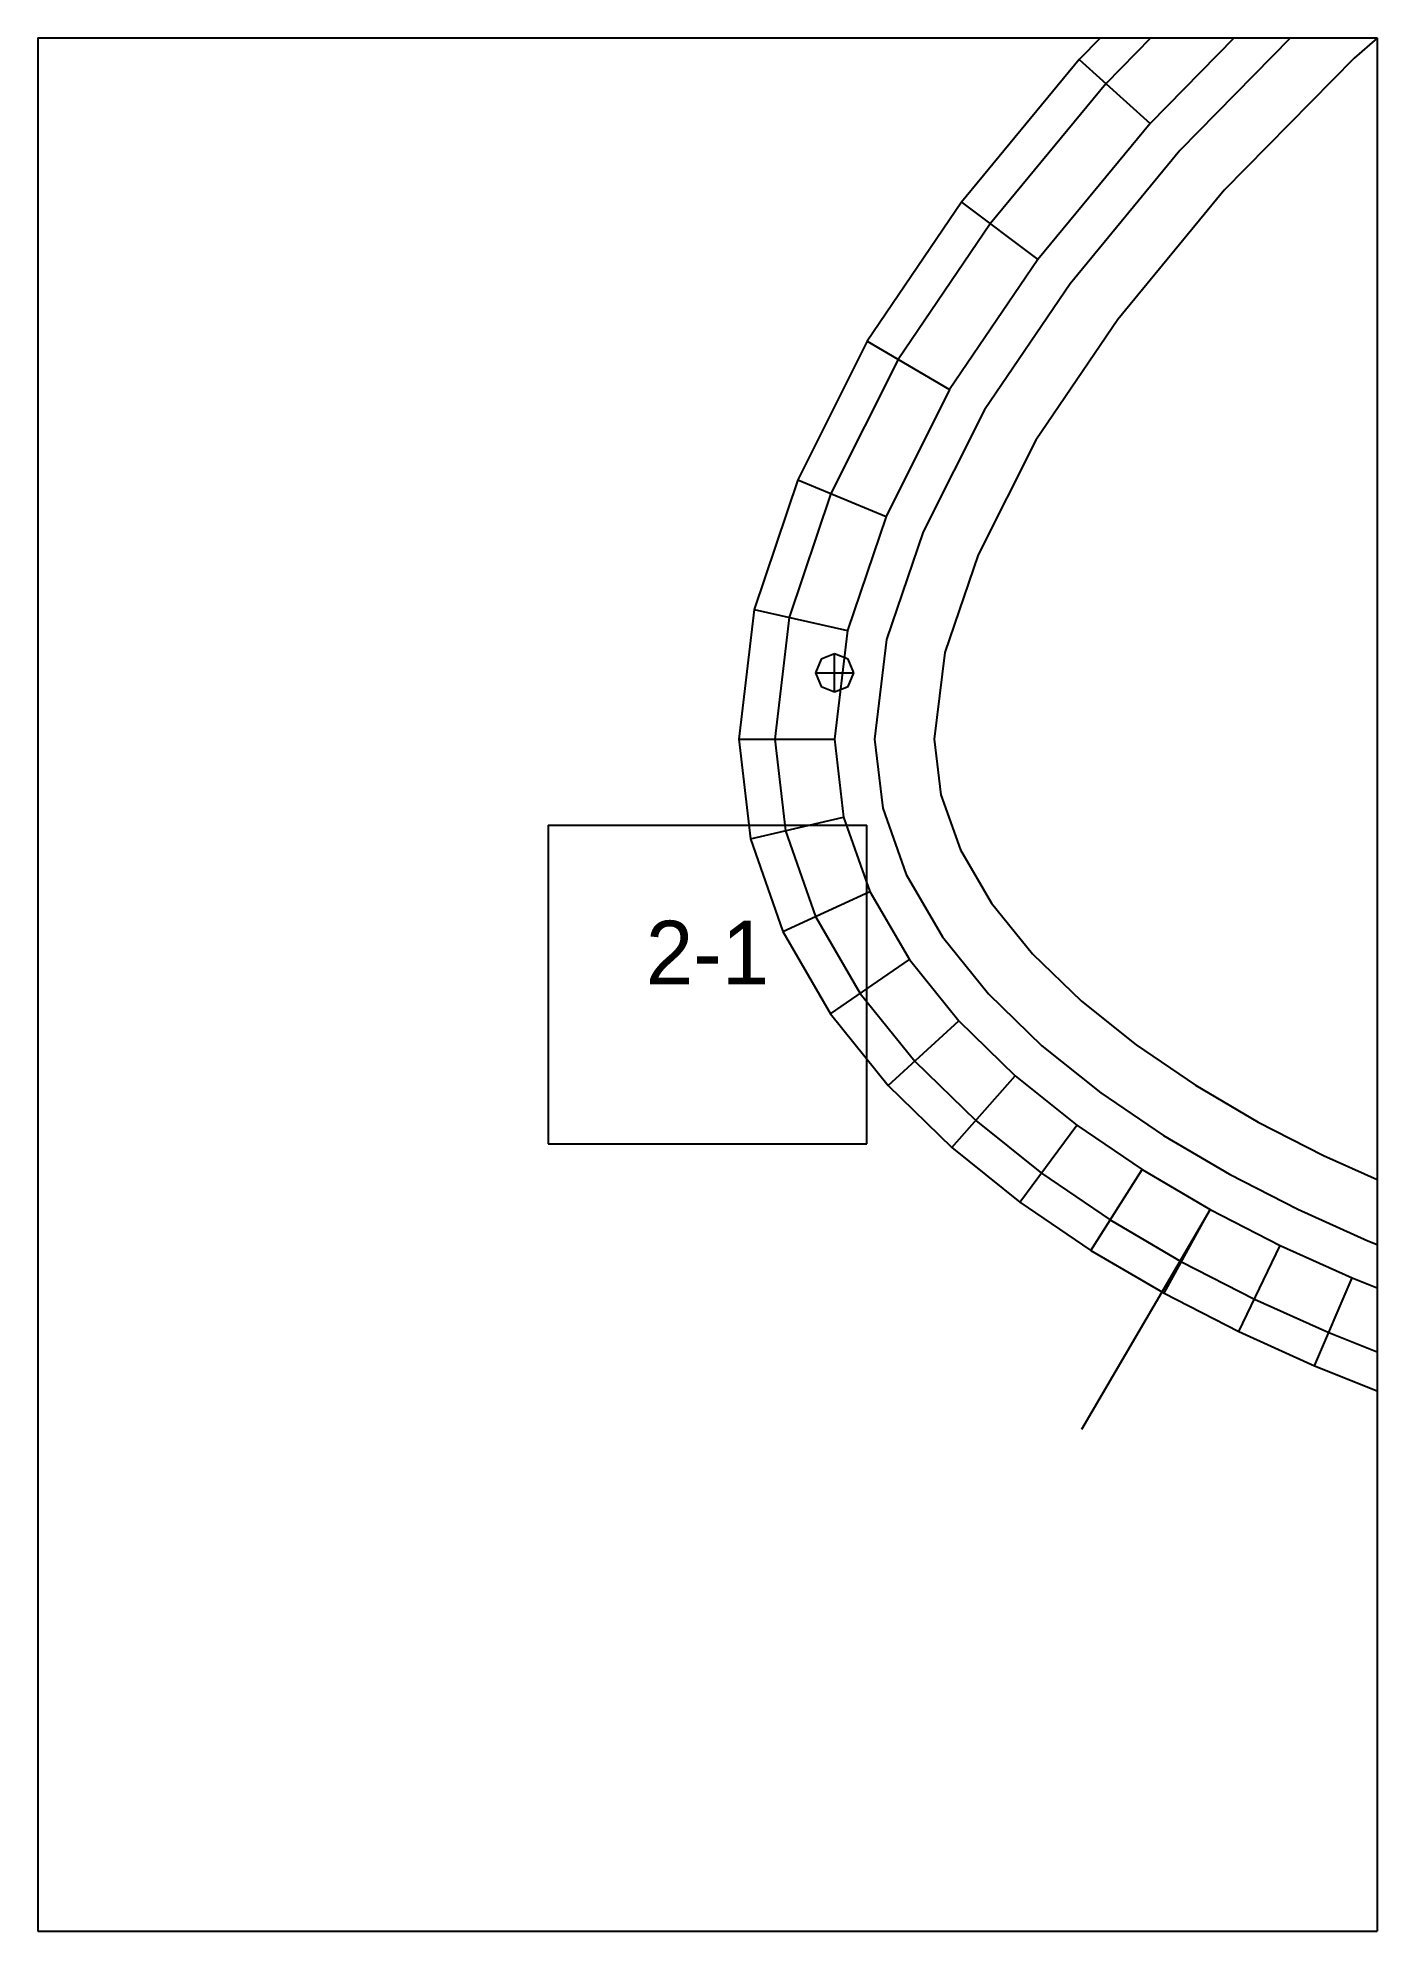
# Paper-space layout 'Plan 2-1' of a CAD drawing. Header units: metres, sheet in millimetres. Extents: x 0 to 210, y 0 to 297.
# The model-space entities are those that its viewports show. They can reach past a viewport. Long polylines and large blocks are cut down to what shows.
import ezdxf
from ezdxf.enums import TextEntityAlignment as Align

# ---------------------------------------------------------------- set-up
doc = ezdxf.new("R2010")
doc.units = ezdxf.units.M
for name, color, linetype in [('default', 7, 'Continuous'), ('TEXTLAYER', 7, 'Continuous'), ('VIEWPORTS', 7, 'Continuous')]:
    doc.layers.add(name, color=color, linetype=linetype)

msp = doc.modelspace()

# ---------------------------------------------------------------- linework, layer by layer
at = {"color": 9}
for p, q in [((0, 0), (0, -297)), ((210, 0), (210, -297)), ((210, 0), (210, -297)), ((0, -297), (210, -297)), ((0, -297), (210, -297)), ((0, -297), (0, -594)), ((210, -297), (420, -297)), ((210, -297), (210, -594)), ((210, -297), (420, -297)), ((210, -297), (210, -594)), ((80, -420.5), (130, -420.5)), ((80, -420.5), (80, -470.5)), ((130, -470.5), (130, -420.5)), ((80, -470.5), (130, -470.5)), ((0, -594), (210, -594)), ((0, -594), (210, -594)), ((0, -594), (0, -891)), ((210, -594), (420, -594)), ((210, -594), (210, -891)), ((210, -594), (420, -594)), ((210, -594), (210, -891))]:
    msp.add_line(p, q, dxfattribs=at)
at = {"layer": 'default', "color": 7, "linetype": 'Continuous'}
for p, q in [((185.37, -277.89), (163.26, -300.41)), ((189.24, -282), (167.46, -304.19)), ((230.35, -279.25), (206.4, -300.18)), ((195.66, -288.8), (174.41, -310.44)), ((195.66, -288.8), (174.41, -310.44)), ((199.98, -293.38), (179.09, -314.66)), ((163.26, -300.41), (144.81, -322.8)), ((163.26, -300.41), (174.41, -310.44)), ((206.4, -300.18), (186.04, -320.91)), ((167.46, -304.19), (149.33, -326.19)), ((174.41, -310.44), (156.81, -331.79)), ((174.41, -310.44), (156.81, -331.79)), ((179.09, -314.66), (161.86, -335.57)), ((144.81, -322.8), (130.03, -344.59)), ((144.81, -322.8), (156.81, -331.79)), ((186.04, -320.91), (169.34, -341.18)), ((149.33, -326.19), (134.91, -347.44)), ((156.81, -331.79), (142.97, -352.18)), ((156.81, -331.79), (142.97, -352.18)), ((161.86, -335.57), (148.41, -355.36)), ((169.34, -341.18), (156.47, -360.1)), ((130.03, -344.59), (119.15, -366.31)), ((134.91, -347.44), (124.36, -368.49)), ((130.03, -344.59), (142.97, -352.18)), ((142.97, -352.18), (132.99, -372.09)), ((142.97, -352.18), (132.99, -372.09)), ((148.41, -355.36), (138.81, -374.51)), ((156.47, -360.1), (147.43, -378.11)), ((119.15, -366.31), (112.32, -386.66)), ((119.15, -366.31), (132.99, -372.09)), ((124.36, -368.49), (117.83, -387.91)), ((132.99, -372.09), (126.95, -389.97)), ((132.99, -372.09), (126.95, -389.97)), ((138.81, -374.51), (133.09, -391.36)), ((147.43, -378.11), (142.21, -393.43)), ((112.32, -386.66), (109.9, -407.02)), ((112.32, -386.66), (126.95, -389.97)), ((117.83, -387.91), (115.55, -407.02)), ((126.95, -389.97), (124.9, -407.02)), ((126.95, -389.97), (124.9, -407.02)), ((133.09, -391.36), (131.2, -407.02)), ((122.82, -394.49), (121.94, -396.61)), ((124.94, -393.61), (122.82, -394.49)), ((127.06, -394.49), (124.94, -393.61)), ((124.94, -399.61), (124.94, -393.61)), ((127.94, -396.61), (127.06, -394.49)), ((142.21, -393.43), (140.55, -407.02)), ((121.94, -396.61), (122.82, -398.74)), ((121.94, -396.61), (127.94, -396.61)), ((127.06, -398.74), (127.94, -396.61)), ((122.82, -398.74), (124.94, -399.61)), ((124.94, -399.61), (127.06, -398.74)), ((109.9, -407.02), (124.9, -407.02)), ((109.9, -407.02), (111.74, -422.66)), ((115.55, -407.02), (117.24, -421.39)), ((124.9, -407.02), (126.35, -419.27)), ((124.9, -407.02), (126.35, -419.27)), ((131.2, -407.02), (132.49, -417.85)), ((140.55, -407.02), (141.59, -415.73)), ((141.59, -415.73), (144.66, -424.35)), ((132.49, -417.85), (136.17, -428.27)), ((111.74, -422.66), (126.35, -419.27)), ((117.24, -421.39), (121.96, -434.83)), ((126.35, -419.27), (130.45, -430.91)), ((126.35, -419.27), (130.45, -430.91)), ((111.74, -422.66), (116.83, -437.2)), ((144.66, -424.35), (149.55, -432.73)), ((136.17, -428.27), (141.85, -438.03)), ((116.83, -437.2), (130.45, -430.91)), ((130.45, -430.91), (136.66, -441.6)), ((130.45, -430.91), (136.66, -441.6)), ((149.55, -432.73), (155.98, -440.69)), ((121.96, -434.83), (128.95, -446.89)), ((116.83, -437.2), (124.3, -450.09)), ((141.85, -438.03), (149.07, -446.98)), ((124.3, -450.09), (136.66, -441.6)), ((136.66, -441.6), (144.41, -451.22)), ((136.66, -441.6), (144.41, -451.22)), ((155.98, -440.69), (163.63, -448.12)), ((128.95, -446.89), (137.49, -457.51)), ((149.07, -446.98), (157.44, -455.13)), ((163.63, -448.12), (172.21, -454.99)), ((124.3, -450.09), (133.31, -461.32)), ((133.31, -461.32), (144.41, -451.22)), ((144.41, -451.22), (153.27, -459.85)), ((144.41, -451.22), (153.27, -459.85)), ((157.44, -455.13), (166.66, -462.51)), ((172.21, -454.99), (181.5, -461.29)), ((137.49, -457.51), (147.07, -466.85)), ((143.33, -471.08), (153.27, -459.85)), ((153.27, -459.85), (162.91, -467.58)), ((153.27, -459.85), (162.91, -467.58)), ((133.31, -461.32), (143.33, -471.08)), ((166.66, -462.51), (176.5, -469.2)), ((181.5, -461.29), (191.37, -467.07)), ((147.07, -466.85), (157.36, -475.1)), ((154, -479.64), (162.91, -467.58)), ((162.91, -467.58), (173.14, -474.52)), ((162.91, -467.58), (173.14, -474.52)), ((176.5, -469.2), (186.87, -475.27)), ((191.37, -467.07), (201.61, -472.32)), ((143.33, -471.08), (154, -479.64)), ((157.36, -475.1), (168.15, -482.43)), ((165.13, -487.21), (173.14, -474.52)), ((173.14, -474.52), (183.84, -480.79)), ((173.14, -474.52), (183.84, -480.79)), ((201.61, -472.32), (212.22, -477.11)), ((186.87, -475.27), (197.55, -480.74)), ((154, -479.64), (165.13, -487.21)), ((183.84, -480.79), (163.63, -515.31)), ((176.63, -493.94), (183.84, -480.79)), ((183.84, -480.79), (194.81, -486.42)), ((183.84, -480.79), (194.81, -486.42)), ((197.55, -480.74), (208.55, -485.71)), ((168.15, -482.43), (179.34, -488.99)), ((188.3, -499.93), (194.81, -486.42)), ((194.81, -486.42), (206.08, -491.51)), ((194.81, -486.42), (206.08, -491.51)), ((208.55, -485.71), (219.79, -490.22)), ((165.13, -487.21), (176.63, -493.94)), ((179.34, -488.99), (190.75, -494.84)), ((200.2, -505.31), (206.08, -491.51)), ((206.08, -491.51), (217.56, -496.11)), ((206.08, -491.51), (217.56, -496.11)), ((176.63, -493.94), (188.3, -499.93)), ((190.75, -494.84), (202.42, -500.11)), ((188.3, -499.93), (200.2, -505.31)), ((202.42, -500.11), (214.25, -504.85)), ((200.2, -505.31), (212.25, -510.14))]:
    msp.add_line(p, q, dxfattribs=at)

# ---------------------------------------------------------------- texts
at = {"layer": 'TEXTLAYER', "color": 1}
msp.add_text('2-1', height=10, dxfattribs=at).set_placement((105, -445.5), align=Align.CENTER)

psp = doc.layouts.new('Plan 2-1')

# ---------------------------------------------------------------- viewports
at = {"layer": 'VIEWPORTS'}
psp.add_viewport(center=(105, 148.5), size=(210, 297), view_center_point=(105, -445.5), view_height=297, dxfattribs=at)

doc.saveas('drawing.dxf')
